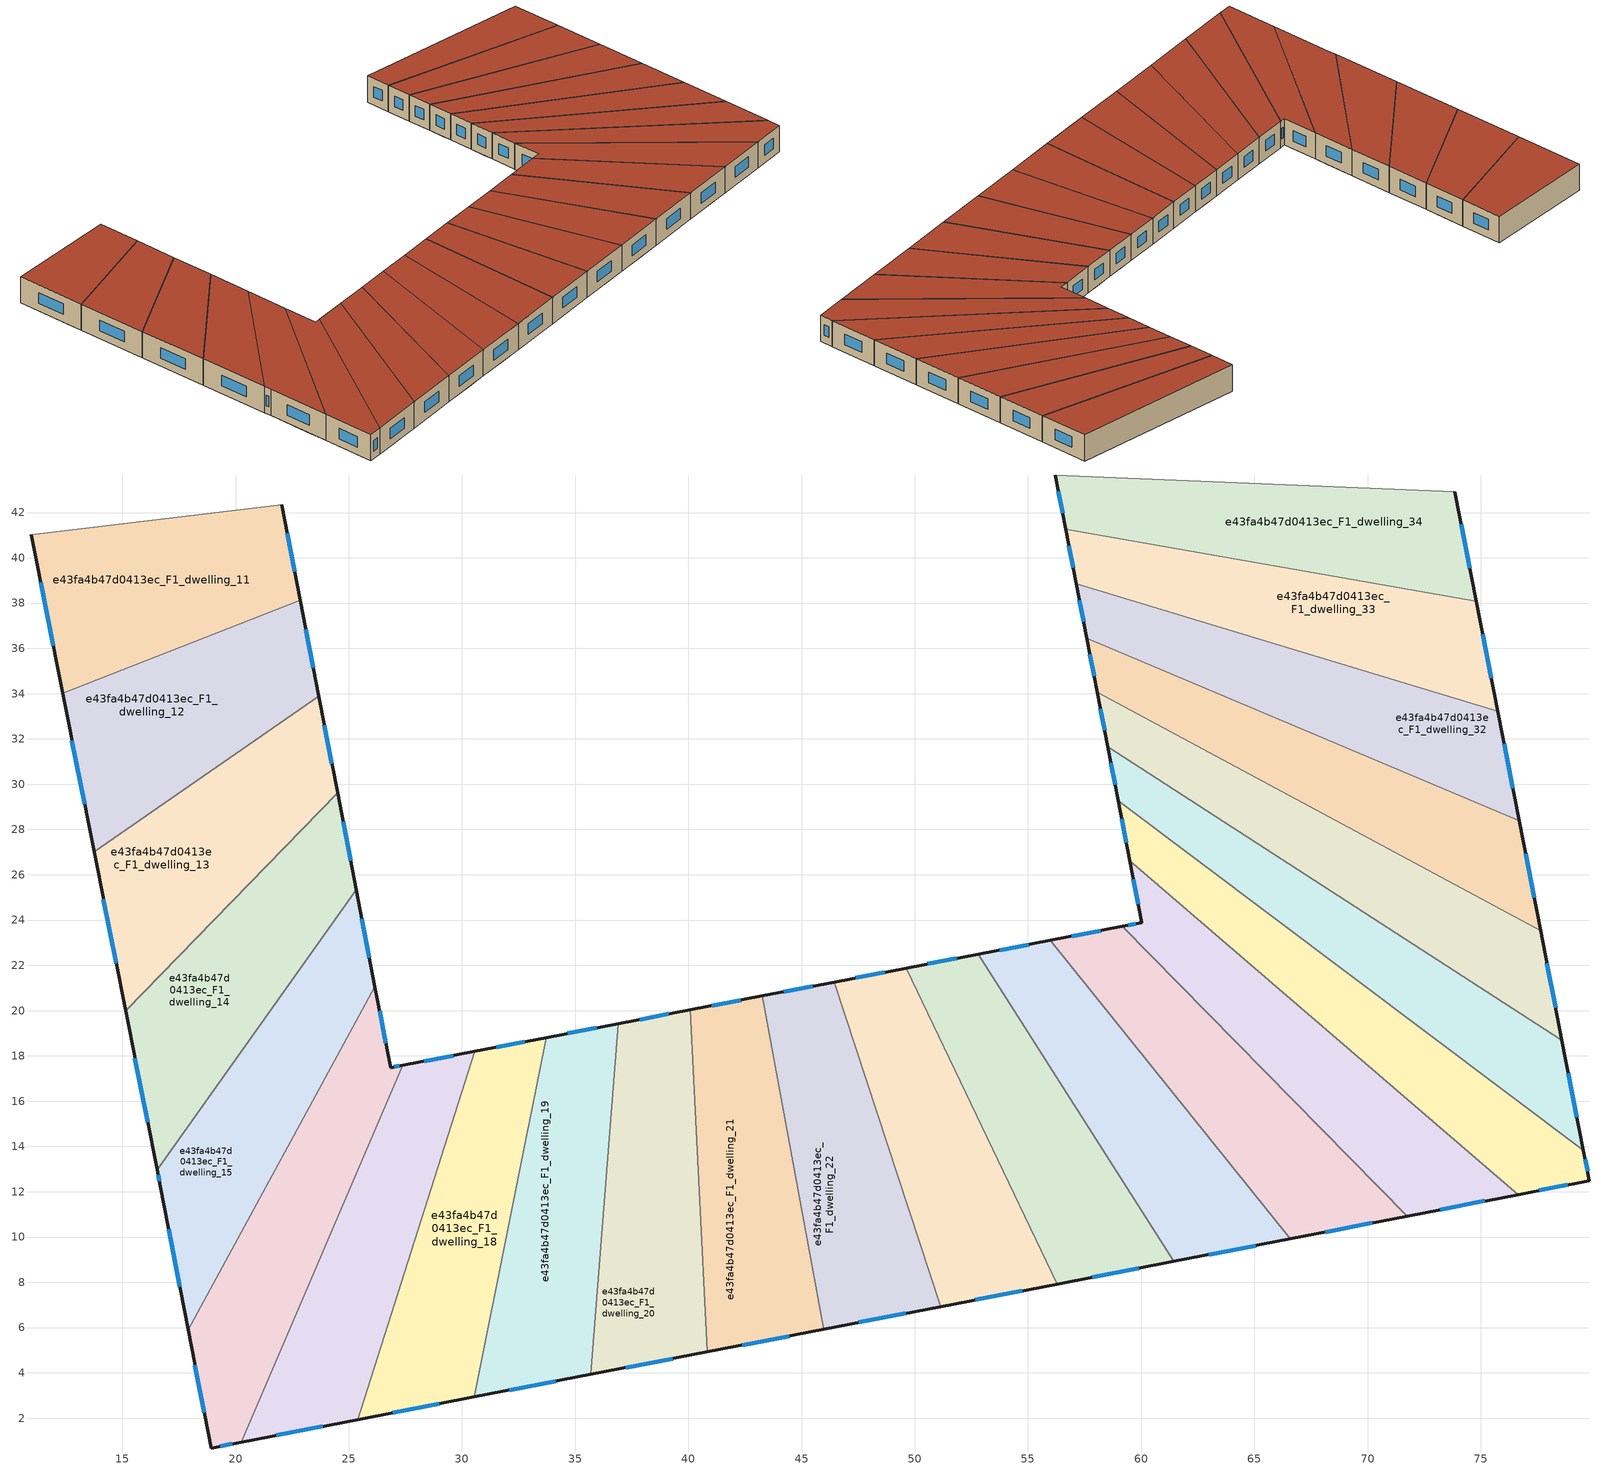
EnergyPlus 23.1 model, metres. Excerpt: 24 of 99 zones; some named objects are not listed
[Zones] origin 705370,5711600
e43fa4b47d0413ec_F1_dwelling_11
 floor to e43fa4b47d0413ec_F0_dwelling_11 (EU_floor_Construction): 22.04,42.34 22.66,39.13 12.03,35.69 10.97,41.01 z3
 floor to e43fa4b47d0413ec_F0_dwelling_12 (EU_floor_Construction): 22.66,39.13 22.86,38.12 12.36,34.01 12.03,35.69 z3
 wall outside (EU_wall_Construction): 22.86,38.12 22.04,42.34 / 10.97,41.01 12.36,34.01 z3:6
 wall to e43fa4b47d0413ec_F1_dwelling_12 (EU_wall_Construction): 12.36,34.01 22.86,38.12 z3:6
 wall to e43fa4b47d0413ec_F1_dwelling_10 (EU_wall_Construction): 22.04,42.34 10.97,41.01 z3:6
 window (EU_Window_Construction): 22.62,39.38 22.29,41.08 / 11.39,38.92 11.94,36.11 z3.9:5.1
 roof outside (EU_roof_Construction): 22.86,38.12 22.04,42.34 10.97,41.01 12.36,34.01 z6
e43fa4b47d0413ec_F1_dwelling_12
 floor to e43fa4b47d0413ec_F0_dwelling_12 (EU_floor_Construction): 22.86,38.12 23.47,34.98 13.39,28.83 12.36,34.01 z3
 floor to e43fa4b47d0413ec_F0_dwelling_13 (EU_floor_Construction): 23.47,34.98 23.68,33.88 13.75,27.01 13.39,28.83 z3
 wall outside (EU_wall_Construction): 23.68,33.88 22.86,38.12 / 12.36,34.01 13.75,27.01 z3:6
 wall to e43fa4b47d0413ec_F1_dwelling_13 (EU_wall_Construction): 13.75,27.01 23.68,33.88 z3:6
 window (EU_Window_Construction): 23.43,35.15 23.11,36.85 / 12.78,31.92 13.33,29.11 z3.9:5.1
 roof outside (EU_roof_Construction): 23.68,33.88 22.86,38.12 12.36,34.01 13.75,27.01 z6
e43fa4b47d0413ec_F1_dwelling_13
 floor to e43fa4b47d0413ec_F0_dwelling_13 (EU_floor_Construction): 23.68,33.88 24.27,30.81 14.75,21.96 13.75,27.01 z3
 floor to e43fa4b47d0413ec_F0_dwelling_14 (EU_floor_Construction): 24.27,30.81 24.5,29.62 15.14,20 14.75,21.96 z3
 wall outside (EU_wall_Construction): 24.5,29.62 23.68,33.88 / 13.75,27.01 15.14,20 z3:6
 wall to e43fa4b47d0413ec_F1_dwelling_14 (EU_wall_Construction): 15.14,20 24.5,29.62 z3:6
 window (EU_Window_Construction): 24.26,30.89 23.93,32.6 / 14.17,24.91 14.72,22.1 z3.9:5.1
 roof outside (EU_roof_Construction): 15.14,20 24.5,29.62 23.68,33.88 13.75,27.01 z6
e43fa4b47d0413ec_F1_dwelling_14
 floor to e43fa4b47d0413ec_F0_dwelling_14 (EU_floor_Construction): 24.5,29.62 25.08,26.63 16.11,15.08 15.14,20 z3
 floor to e43fa4b47d0413ec_F0_dwelling_15 (EU_floor_Construction): 25.08,26.63 25.33,25.34 16.53,12.97 16.11,15.08 z3
 wall outside (EU_wall_Construction): 25.33,25.34 24.5,29.62 / 15.14,20 16.53,12.97 z3:6
 wall to e43fa4b47d0413ec_F1_dwelling_15 (EU_wall_Construction): 16.53,12.97 25.33,25.34 z3:6
 window (EU_Window_Construction): 25.08,26.62 24.75,28.34 / 15.56,17.89 16.12,15.07 z3.9:5.1
 roof outside (EU_roof_Construction): 16.53,12.97 25.33,25.34 24.5,29.62 15.14,20 z6
e43fa4b47d0413ec_F1_dwelling_15
 floor to e43fa4b47d0413ec_F0_dwelling_15 (EU_floor_Construction): 25.33,25.34 25.89,22.43 17.47,8.17 16.68,12.25 16.53,12.97 z3
 floor to e43fa4b47d0413ec_F0_dwelling_16 (EU_floor_Construction): 25.89,22.43 26.16,21.06 17.9,5.91 17.47,8.17 z3
 wall outside (EU_wall_Construction): 26.16,21.06 25.33,25.34 / 16.53,12.97 16.68,12.25 17.9,5.91 z3:6
 wall to e43fa4b47d0413ec_F1_dwelling_16 (EU_wall_Construction): 17.9,5.91 26.16,21.06 z3:6
 window (EU_Window_Construction): 25.91,22.34 25.58,24.06 / 17.04,10.35 17.54,7.81 / 16.58,12.76 16.63,12.47 z3.9:5.1
 roof outside (EU_roof_Construction): 17.9,5.91 26.16,21.06 25.33,25.34 16.53,12.97 16.68,12.25 z6
e43fa4b47d0413ec_F1_dwelling_16
 floor to e43fa4b47d0413ec_F0_dwelling_16 (EU_floor_Construction): 26.16,21.06 26.71,18.23 18.81,1.24 17.9,5.91 z3
 floor to e43fa4b47d0413ec_F0_dwelling_17 (EU_floor_Construction): 27.38,17.59 20.25,0.94 18.92,0.68 18.81,1.24 26.71,18.23 26.85,17.48 z3
 wall outside (EU_wall_Construction): 27.38,17.59 26.85,17.48 26.16,21.06 / 17.9,5.91 18.92,0.68 20.25,0.94 z3:6
 wall to e43fa4b47d0413ec_F1_dwelling_17 (EU_wall_Construction): 20.25,0.94 27.38,17.59 z3:6
 window (EU_Window_Construction): 26.64,18.55 26.37,19.99 / 27.22,17.56 27.01,17.51 / 19.32,0.76 19.85,0.86 / 18.21,4.34 18.61,2.25 z3.9:5.1
 roof outside (EU_roof_Construction): 20.25,0.94 27.38,17.59 26.85,17.48 26.16,21.06 17.9,5.91 18.92,0.68 z6
e43fa4b47d0413ec_F1_dwelling_17
 floor to e43fa4b47d0413ec_F0_dwelling_18 (EU_floor_Construction): 30.56,18.2 25.4,1.94 23.54,1.58 29.41,17.98 z3
 floor adiabatic (EU_floor_Construction): 30.56,18.2 29.41,17.98 23.54,1.58 20.25,0.94 27.38,17.59 z3
 wall outside (EU_wall_Construction): 30.56,18.2 27.38,17.59 / 20.25,0.94 25.4,1.94 z3:6
 wall to e43fa4b47d0413ec_F1_dwelling_18 (EU_wall_Construction): 25.4,1.94 30.56,18.2 z3:6
 window (EU_Window_Construction): 29.61,18.02 28.33,17.77 / 21.79,1.24 23.86,1.64 z3.9:5.1
 roof outside (EU_roof_Construction): 25.4,1.94 30.56,18.2 27.38,17.59 20.25,0.94 z6
e43fa4b47d0413ec_F1_dwelling_18
 floor adiabatic (EU_floor_Construction): 33.73,18.81 30.54,2.93 25.4,1.94 30.56,18.2 z3
 wall outside (EU_wall_Construction): 33.73,18.81 30.56,18.2 / 25.4,1.94 30.54,2.93 z3:6
 wall to e43fa4b47d0413ec_F1_dwelling_19 (EU_wall_Construction): 30.54,2.93 33.73,18.81 z3:6
 window (EU_Window_Construction): 32.78,18.63 31.51,18.38 / 26.94,2.24 29,2.64 z3.9:5.1
 roof outside (EU_roof_Construction): 30.54,2.93 33.73,18.81 30.56,18.2 25.4,1.94 z6
e43fa4b47d0413ec_F1_dwelling_19
 floor to e43fa4b47d0413ec_F0_dwelling_20 (EU_floor_Construction): 36.91,19.42 35.69,3.93 33.63,3.53 35.64,19.18 z3
 floor adiabatic (EU_floor_Construction): 36.91,19.42 35.64,19.18 33.63,3.53 30.54,2.93 33.73,18.81 z3
 wall outside (EU_wall_Construction): 36.91,19.42 33.73,18.81 / 30.54,2.93 35.69,3.93 z3:6
 wall to e43fa4b47d0413ec_F1_dwelling_20 (EU_wall_Construction): 35.69,3.93 36.91,19.42 z3:6
 window (EU_Window_Construction): 35.96,19.24 34.68,18.99 / 32.09,3.23 34.15,3.63 z3.9:5.1
 roof outside (EU_roof_Construction): 35.69,3.93 36.91,19.42 33.73,18.81 30.54,2.93 z6
e43fa4b47d0413ec_F1_dwelling_20
 floor to e43fa4b47d0413ec_F0_dwelling_20 (EU_floor_Construction): 38.75,19.78 38.68,4.51 35.69,3.93 36.91,19.42 z3
 floor to e43fa4b47d0413ec_F0_dwelling_21 (EU_floor_Construction): 40.08,20.04 40.84,4.93 38.68,4.51 38.75,19.78 z3
 wall outside (EU_wall_Construction): 40.08,20.04 36.91,19.42 / 35.69,3.93 40.84,4.93 z3:6
 wall to e43fa4b47d0413ec_F1_dwelling_21 (EU_wall_Construction): 40.84,4.93 40.08,20.04 z3:6
 window (EU_Window_Construction): 39.13,19.85 37.86,19.61 / 37.23,4.23 39.3,4.63 z3.9:5.1
 roof outside (EU_roof_Construction): 40.84,4.93 40.08,20.04 36.91,19.42 35.69,3.93 z6
e43fa4b47d0413ec_F1_dwelling_21
 floor to e43fa4b47d0413ec_F0_dwelling_21 (EU_floor_Construction): 41.86,20.38 43.72,5.49 40.84,4.93 40.08,20.04 z3
 floor to e43fa4b47d0413ec_F0_dwelling_22 (EU_floor_Construction): 43.26,20.65 45.99,5.93 43.72,5.49 41.86,20.38 z3
 wall outside (EU_wall_Construction): 43.26,20.65 40.08,20.04 / 40.84,4.93 45.99,5.93 z3:6
 wall to e43fa4b47d0413ec_F1_dwelling_22 (EU_wall_Construction): 45.99,5.93 43.26,20.65 z3:6
 window (EU_Window_Construction): 42.31,20.47 41.03,20.22 / 42.38,5.23 44.45,5.63 z3.9:5.1
 roof outside (EU_roof_Construction): 45.99,5.93 43.26,20.65 40.08,20.04 40.84,4.93 z6
e43fa4b47d0413ec_F1_dwelling_22
 floor to e43fa4b47d0413ec_F0_dwelling_22 (EU_floor_Construction): 44.98,20.98 48.77,6.47 45.99,5.93 43.26,20.65 z3
 floor to e43fa4b47d0413ec_F0_dwelling_23 (EU_floor_Construction): 46.44,21.26 51.14,6.92 48.77,6.47 44.98,20.98 z3
 wall outside (EU_wall_Construction): 46.44,21.26 43.26,20.65 / 45.99,5.93 51.14,6.92 z3:6
 wall to e43fa4b47d0413ec_F1_dwelling_23 (EU_wall_Construction): 51.14,6.92 46.44,21.26 z3:6
 window (EU_Window_Construction): 45.49,21.08 44.21,20.83 / 47.53,6.22 49.6,6.63 z3.9:5.1
 roof outside (EU_roof_Construction): 51.14,6.92 46.44,21.26 43.26,20.65 45.99,5.93 z6
e43fa4b47d0413ec_F1_dwelling_23
 floor to e43fa4b47d0413ec_F0_dwelling_23 (EU_floor_Construction): 48.09,21.58 53.82,7.44 51.14,6.92 46.44,21.26 z3
 floor to e43fa4b47d0413ec_F0_dwelling_24 (EU_floor_Construction): 49.62,21.88 56.29,7.92 53.82,7.44 48.09,21.58 z3
 wall outside (EU_wall_Construction): 49.62,21.88 46.44,21.26 / 51.14,6.92 56.29,7.92 z3:6
 wall to e43fa4b47d0413ec_F1_dwelling_24 (EU_wall_Construction): 56.29,7.92 49.62,21.88 z3:6
 window (EU_Window_Construction): 48.67,21.69 47.39,21.45 / 52.68,7.22 54.75,7.62 z3.9:5.1
 roof outside (EU_roof_Construction): 56.29,7.92 49.62,21.88 46.44,21.26 51.14,6.92 z6
e43fa4b47d0413ec_F1_dwelling_24
 floor to e43fa4b47d0413ec_F0_dwelling_24 (EU_floor_Construction): 51.21,22.18 58.87,8.42 56.29,7.92 49.62,21.88 z3
 floor to e43fa4b47d0413ec_F0_dwelling_25 (EU_floor_Construction): 52.8,22.49 61.44,8.92 58.87,8.42 51.21,22.18 z3
 wall outside (EU_wall_Construction): 52.8,22.49 49.62,21.88 / 56.29,7.92 61.44,8.92 z3:6
 wall to e43fa4b47d0413ec_F1_dwelling_25 (EU_wall_Construction): 61.44,8.92 52.8,22.49 z3:6
 window (EU_Window_Construction): 51.85,22.31 50.57,22.06 / 57.83,8.22 59.9,8.62 z3.9:5.1
 roof outside (EU_roof_Construction): 61.44,8.92 52.8,22.49 49.62,21.88 56.29,7.92 z6
e43fa4b47d0413ec_F1_dwelling_25
 floor to e43fa4b47d0413ec_F0_dwelling_26 (EU_floor_Construction): 55.98,23.1 66.59,9.92 63.91,9.4 54.33,22.78 z3
 floor to e43fa4b47d0413ec_F0_dwelling_25 (EU_floor_Construction): 54.33,22.78 63.91,9.4 61.44,8.92 52.8,22.49 z3
 wall outside (EU_wall_Construction): 55.98,23.1 52.8,22.49 / 61.44,8.92 66.59,9.92 z3:6
 wall to e43fa4b47d0413ec_F1_dwelling_26 (EU_wall_Construction): 66.59,9.92 55.98,23.1 z3:6
 window (EU_Window_Construction): 55.03,22.92 53.75,22.67 / 62.98,9.22 65.05,9.62 z3.9:5.1
 roof outside (EU_roof_Construction): 66.59,9.92 55.98,23.1 52.8,22.49 61.44,8.92 z6
e43fa4b47d0413ec_F1_dwelling_26
 floor to e43fa4b47d0413ec_F0_dwelling_26 (EU_floor_Construction): 57.45,23.39 68.96,10.38 66.59,9.92 55.98,23.1 z3
 floor to e43fa4b47d0413ec_F0_dwelling_27 (EU_floor_Construction): 59.17,23.72 71.74,10.92 68.96,10.38 57.45,23.39 z3
 wall outside (EU_wall_Construction): 59.17,23.72 55.98,23.1 / 66.59,9.92 71.74,10.92 z3:6
 wall to e43fa4b47d0413ec_F1_dwelling_27 (EU_wall_Construction): 71.74,10.92 59.17,23.72 z3:6
 window (EU_Window_Construction): 58.21,23.53 56.93,23.29 / 68.14,10.22 70.2,10.62 z3.9:5.1
 roof outside (EU_roof_Construction): 71.74,10.92 59.17,23.72 55.98,23.1 66.59,9.92 z6
e43fa4b47d0413ec_F1_dwelling_27
 floor to e43fa4b47d0413ec_F0_dwelling_27 (EU_floor_Construction): 73.99,11.36 71.74,10.92 59.17,23.72 60.03,23.88 59.88,24.62 z3
 floor to e43fa4b47d0413ec_F0_dwelling_28 (EU_floor_Construction): 76.64,11.88 73.99,11.36 59.88,24.62 59.5,26.63 z3
 wall outside (EU_wall_Construction): 59.5,26.63 60.03,23.88 59.17,23.72 / 71.74,10.92 76.65,11.88 z3:6
 wall to e43fa4b47d0413ec_F1_dwelling_28 (EU_wall_Construction): 76.65,11.88 59.5,26.63 z3:6
 window (EU_Window_Construction): 59.77,23.83 59.42,23.77 / 59.65,25.8 59.87,24.7 / 73.21,11.21 75.18,11.59 z3.9:5.1
 roof outside (EU_roof_Construction): 76.65,11.88 59.5,26.63 60.03,23.88 59.17,23.72 71.74,10.92 z6
e43fa4b47d0413ec_F1_dwelling_28
 floor to e43fa4b47d0413ec_F0_dwelling_28 (EU_floor_Construction): 78.51,12.24 76.64,11.88 59.5,26.63 59.26,27.84 z3
 floor to e43fa4b47d0413ec_F0_dwelling_29 (EU_floor_Construction): 79.53,13.84 79.79,12.49 78.51,12.24 59.26,27.84 58.99,29.26 z3
 wall outside (EU_wall_Construction): 58.99,29.26 59.5,26.63 / 76.65,11.88 79.79,12.49 79.53,13.84 z3:6
 wall to e43fa4b47d0413ec_F1_dwelling_29 (EU_wall_Construction): 79.53,13.84 58.99,29.26 z3:6
 window (EU_Window_Construction): 59.14,28.47 59.34,27.42 / 79.71,12.89 79.61,13.44 / 77.59,12.06 78.85,12.31 z3.9:5.1
 roof outside (EU_roof_Construction): 79.79,12.49 79.53,13.84 58.99,29.26 59.5,26.63 76.65,11.88 z6
e43fa4b47d0413ec_F1_dwelling_29
 floor to e43fa4b47d0413ec_F0_dwelling_29 (EU_floor_Construction): 79.15,15.78 79.53,13.84 58.99,29.26 58.8,30.22 z3
 floor to e43fa4b47d0413ec_F0_dwelling_30 (EU_floor_Construction): 78.58,18.69 79.15,15.78 58.8,30.22 58.53,31.66 z3
 wall outside (EU_wall_Construction): 58.53,31.66 58.99,29.26 / 79.53,13.84 78.58,18.69 z3:6
 wall to e43fa4b47d0413ec_F1_dwelling_30 (EU_wall_Construction): 78.58,18.69 58.53,31.66 z3:6
 window (EU_Window_Construction): 58.66,30.94 58.85,29.98 / 79.25,15.29 78.87,17.24 z3.9:5.1
 roof outside (EU_roof_Construction): 79.53,13.84 78.58,18.69 58.53,31.66 58.99,29.26 z6
e43fa4b47d0413ec_F1_dwelling_30
 floor to e43fa4b47d0413ec_F0_dwelling_30 (EU_floor_Construction): 78.23,20.53 78.58,18.69 58.53,31.66 58.35,32.57 z3
 floor to e43fa4b47d0413ec_F0_dwelling_31 (EU_floor_Construction): 77.64,23.53 78.23,20.53 58.35,32.57 58.06,34.05 z3
 wall outside (EU_wall_Construction): 58.06,34.05 58.53,31.66 / 78.58,18.69 77.64,23.53 z3:6
 wall to e43fa4b47d0413ec_F1_dwelling_31 (EU_wall_Construction): 77.64,23.53 58.06,34.05 z3:6
 window (EU_Window_Construction): 58.2,33.34 58.39,32.38 / 78.3,20.14 77.92,22.08 z3.9:5.1
 roof outside (EU_roof_Construction): 78.58,18.69 77.64,23.53 58.06,34.05 58.53,31.66 z6
e43fa4b47d0413ec_F1_dwelling_31
 floor to e43fa4b47d0413ec_F0_dwelling_31 (EU_floor_Construction): 77.3,25.28 77.64,23.53 58.06,34.05 57.9,34.92 z3
 floor to e43fa4b47d0413ec_F0_dwelling_32 (EU_floor_Construction): 76.69,28.38 77.3,25.28 57.9,34.92 57.6,36.45 z3
 wall outside (EU_wall_Construction): 57.6,36.45 58.06,34.05 / 77.64,23.53 76.69,28.38 z3:6
 wall to e43fa4b47d0413ec_F1_dwelling_32 (EU_wall_Construction): 76.69,28.38 57.6,36.45 z3:6
 window (EU_Window_Construction): 57.74,35.73 57.92,34.77 / 77.36,24.98 76.98,26.93 z3.9:5.1
 roof outside (EU_roof_Construction): 77.64,23.53 76.69,28.38 57.6,36.45 58.06,34.05 z6
e43fa4b47d0413ec_F1_dwelling_32
 floor to e43fa4b47d0413ec_F0_dwelling_32 (EU_floor_Construction): 76.37,30.03 76.69,28.38 57.6,36.45 57.44,37.27 z3
 floor to e43fa4b47d0413ec_F0_dwelling_33 (EU_floor_Construction): 75.75,33.23 76.37,30.03 57.44,37.27 57.14,38.85 z3
 wall outside (EU_wall_Construction): 57.14,38.85 57.6,36.45 / 76.69,28.38 75.75,33.23 z3:6
 wall to e43fa4b47d0413ec_F1_dwelling_33 (EU_wall_Construction): 75.75,33.23 57.14,38.85 z3:6
 window (EU_Window_Construction): 57.27,38.13 57.46,37.17 / 76.41,29.83 76.03,31.78 z3.9:5.1
 roof outside (EU_roof_Construction): 76.69,28.38 75.75,33.23 57.14,38.85 57.6,36.45 z6
e43fa4b47d0413ec_F1_dwelling_33
 floor to e43fa4b47d0413ec_F0_dwelling_33 (EU_floor_Construction): 75.45,34.78 75.75,33.23 57.14,38.85 56.99,39.62 z3
 floor to e43fa4b47d0413ec_F0_dwelling_34 (EU_floor_Construction): 74.8,38.08 75.45,34.78 56.99,39.62 56.67,41.25 z3
 wall outside (EU_wall_Construction): 56.67,41.25 57.14,38.85 / 75.75,33.23 74.8,38.08 z3:6
 wall to e43fa4b47d0413ec_F1_dwelling_34 (EU_wall_Construction): 74.8,38.08 56.67,41.25 z3:6
 window (EU_Window_Construction): 56.81,40.53 57,39.57 / 75.47,34.68 75.09,36.62 z3.9:5.1
 roof outside (EU_roof_Construction): 75.75,33.23 74.8,38.08 56.67,41.25 57.14,38.85 z6
e43fa4b47d0413ec_F1_dwelling_34
 floor to e43fa4b47d0413ec_F0_dwelling_35 (EU_floor_Construction): 73.86,42.93 74.52,39.53 56.53,41.97 56.21,43.66 z3
 floor to e43fa4b47d0413ec_F0_dwelling_34 (EU_floor_Construction): 74.52,39.53 74.8,38.08 56.67,41.25 56.53,41.97 z3
 wall outside (EU_wall_Construction): 56.21,43.66 56.67,41.25 / 74.8,38.08 73.86,42.93 z3:6
 wall to e43fa4b47d0413ec_F1_dwelling_35 (EU_wall_Construction): 73.86,42.93 56.21,43.66 z3:6
 window (EU_Window_Construction): 56.35,42.94 56.53,41.97 / 74.52,39.53 74.14,41.48 z3.9:5.1
 roof outside (EU_roof_Construction): 74.8,38.08 73.86,42.93 56.21,43.66 56.67,41.25 z6
[Building]
EU S2 Campaign: North Axis=0; Terrain=City; Solar Distribution=FullExterior
[Site:Location]
London: Latitude=51.5; Longitude=-0.5; Time Zone=0; Elevation=25
[SizingPeriod:WeatherFileDays]
AnnualSizingPeriod: Begin Month=1; Begin Day of Month=1; End Month=12; End Day of Month=31; Day of Week for Start Day=Monday; Use Weather File Daylight Saving Period=No; Use Weather File Rain and Snow Indicators=No
[MATERIAL]
EU_InternalMass_Material: Roughness=MediumRough; Thickness=0.1; Conductivity=1; Density=1800; Specific Heat=900; Thermal Absorptance=0.9; Solar Absorptance=0.7; Visible Absorptance=0.7
[MATERIAL:NOMASS] Roughness=MediumRough; Thermal Absorptance=0.9; Solar Absorptance=0.7; Visible Absorptance=0.7
Name | Thermal Resistance
EU_wall_NoMass | 1.04674
EU_roof_NoMass | 4.32442
EU_floor_NoMass | 2.04616
[WINDOWMATERIAL:SIMPLEGLAZINGSYSTEM]
EU_Window_SimpleGlazing: UFactor=4.25843; Solar Heat Gain Coefficient=0.85; Visible Transmittance=0.85
[CONSTRUCTION]
EU_wall_Construction: EU_wall_NoMass
EU_roof_Construction: EU_roof_NoMass
EU_floor_Construction: EU_floor_NoMass
EU_Window_Construction: EU_Window_SimpleGlazing
EU_InternalMass_Construction: EU_InternalMass_Material
[ZONE] Type=1; Multiplier=1; Ceiling Height=autocalculate; Floor Area=autocalculate; Part of Total Floor Area=Yes
Name | Volume
e43fa4b47d0413ec_F1_dwelling_11; e43fa4b47d0413ec_F1_dwelling_12 | 190.504
e43fa4b47d0413ec_F1_dwelling_13 | 190.501
e43fa4b47d0413ec_F1_dwelling_14 | 190.533
e43fa4b47d0413ec_F1_dwelling_15 | 190.505
e43fa4b47d0413ec_F1_dwelling_16 | 190.49
e43fa4b47d0413ec_F1_dwelling_17 | 190.521
e43fa4b47d0413ec_F1_dwelling_18; e43fa4b47d0413ec_F1_dwelling_29 | 190.48
e43fa4b47d0413ec_F1_dwelling_19 | 190.554
e43fa4b47d0413ec_F1_dwelling_20 | 190.511
e43fa4b47d0413ec_F1_dwelling_21 | 190.488
e43fa4b47d0413ec_F1_dwelling_22 | 190.494
e43fa4b47d0413ec_F1_dwelling_23 | 190.507
e43fa4b47d0413ec_F1_dwelling_24 | 190.558
e43fa4b47d0413ec_F1_dwelling_25 | 190.469
e43fa4b47d0413ec_F1_dwelling_26 | 190.529
e43fa4b47d0413ec_F1_dwelling_27; e43fa4b47d0413ec_F1_dwelling_30 | 190.483
e43fa4b47d0413ec_F1_dwelling_28 | 190.518
e43fa4b47d0413ec_F1_dwelling_31 | 190.51
e43fa4b47d0413ec_F1_dwelling_32 | 190.539
e43fa4b47d0413ec_F1_dwelling_33 | 190.474
e43fa4b47d0413ec_F1_dwelling_34 | 190.585
[INTERNALMASS] Construction=EU_InternalMass_Construction
Name | Zone or ZoneList | Surface Area
e43fa4b47d0413ec_F1_dwelling_11_EU_InternalMass | e43fa4b47d0413ec_F1_dwelling_11 | 63.5013
e43fa4b47d0413ec_F1_dwelling_12_EU_InternalMass | e43fa4b47d0413ec_F1_dwelling_12 | 63.501
e43fa4b47d0413ec_F1_dwelling_13_EU_InternalMass | e43fa4b47d0413ec_F1_dwelling_13 | 63.5004
e43fa4b47d0413ec_F1_dwelling_14_EU_InternalMass | e43fa4b47d0413ec_F1_dwelling_14 | 63.5114
e43fa4b47d0413ec_F1_dwelling_15_EU_InternalMass | e43fa4b47d0413ec_F1_dwelling_15 | 63.5016
e43fa4b47d0413ec_F1_dwelling_16_EU_InternalMass | e43fa4b47d0413ec_F1_dwelling_16 | 63.4967
e43fa4b47d0413ec_F1_dwelling_17_EU_InternalMass | e43fa4b47d0413ec_F1_dwelling_17 | 63.5071
e43fa4b47d0413ec_F1_dwelling_18_EU_InternalMass | e43fa4b47d0413ec_F1_dwelling_18 | 63.4927
e43fa4b47d0413ec_F1_dwelling_19_EU_InternalMass | e43fa4b47d0413ec_F1_dwelling_19 | 63.5182
e43fa4b47d0413ec_F1_dwelling_20_EU_InternalMass | e43fa4b47d0413ec_F1_dwelling_20 | 63.5039
e43fa4b47d0413ec_F1_dwelling_21_EU_InternalMass | e43fa4b47d0413ec_F1_dwelling_21 | 63.4959
e43fa4b47d0413ec_F1_dwelling_22_EU_InternalMass | e43fa4b47d0413ec_F1_dwelling_22 | 63.4982
e43fa4b47d0413ec_F1_dwelling_23_EU_InternalMass | e43fa4b47d0413ec_F1_dwelling_23 | 63.5018
e43fa4b47d0413ec_F1_dwelling_24_EU_InternalMass | e43fa4b47d0413ec_F1_dwelling_24 | 63.5192
e43fa4b47d0413ec_F1_dwelling_25_EU_InternalMass | e43fa4b47d0413ec_F1_dwelling_25 | 63.4926
e43fa4b47d0413ec_F1_dwelling_26_EU_InternalMass | e43fa4b47d0413ec_F1_dwelling_26 | 63.5096
e43fa4b47d0413ec_F1_dwelling_27_EU_InternalMass | e43fa4b47d0413ec_F1_dwelling_27 | 63.4941
e43fa4b47d0413ec_F1_dwelling_28_EU_InternalMass | e43fa4b47d0413ec_F1_dwelling_28 | 63.5065
e43fa4b47d0413ec_F1_dwelling_29_EU_InternalMass | e43fa4b47d0413ec_F1_dwelling_29 | 63.4933
e43fa4b47d0413ec_F1_dwelling_30_EU_InternalMass | e43fa4b47d0413ec_F1_dwelling_30 | 63.4947
e43fa4b47d0413ec_F1_dwelling_31_EU_InternalMass | e43fa4b47d0413ec_F1_dwelling_31 | 63.5028
e43fa4b47d0413ec_F1_dwelling_32_EU_InternalMass | e43fa4b47d0413ec_F1_dwelling_32 | 63.5134
e43fa4b47d0413ec_F1_dwelling_33_EU_InternalMass | e43fa4b47d0413ec_F1_dwelling_33 | 63.4914
e43fa4b47d0413ec_F1_dwelling_34_EU_InternalMass | e43fa4b47d0413ec_F1_dwelling_34 | 63.5281
[OTHEREQUIPMENT] Fuel Type=Electricity; Design Level Calculation Method=Watts/Area; Power per Zone Floor Area=1; Fraction Latent=0; Fraction Radiant=0; Fraction Lost=0; Carbon Dioxide Generation Rate=0; EndUse Subcategory=EU_Step8_InternalGains
Name | Zone or ZoneList or Space or SpaceList | Schedule
EU_Step8_InternalGain_e43fa4b47d0413ec_F1_dwelling_11_f000 | e43fa4b47d0413ec_F1_dwelling_11 | EU_Step8_GainSchedule_e43fa4b47d0413ec_F1_dwelling_11_f000
EU_Step8_InternalGain_e43fa4b47d0413ec_F1_dwelling_12_f000 | e43fa4b47d0413ec_F1_dwelling_12 | EU_Step8_GainSchedule_e43fa4b47d0413ec_F1_dwelling_12_f000
EU_Step8_InternalGain_e43fa4b47d0413ec_F1_dwelling_13_f000 | e43fa4b47d0413ec_F1_dwelling_13 | EU_Step8_GainSchedule_e43fa4b47d0413ec_F1_dwelling_13_f000
EU_Step8_InternalGain_e43fa4b47d0413ec_F1_dwelling_14_f000 | e43fa4b47d0413ec_F1_dwelling_14 | EU_Step8_GainSchedule_e43fa4b47d0413ec_F1_dwelling_14_f000
EU_Step8_InternalGain_e43fa4b47d0413ec_F1_dwelling_15_f000 | e43fa4b47d0413ec_F1_dwelling_15 | EU_Step8_GainSchedule_e43fa4b47d0413ec_F1_dwelling_15_f000
EU_Step8_InternalGain_e43fa4b47d0413ec_F1_dwelling_16_f000 | e43fa4b47d0413ec_F1_dwelling_16 | EU_Step8_GainSchedule_e43fa4b47d0413ec_F1_dwelling_16_f000
EU_Step8_InternalGain_e43fa4b47d0413ec_F1_dwelling_17_f000 | e43fa4b47d0413ec_F1_dwelling_17 | EU_Step8_GainSchedule_e43fa4b47d0413ec_F1_dwelling_17_f000
EU_Step8_InternalGain_e43fa4b47d0413ec_F1_dwelling_18_f000 | e43fa4b47d0413ec_F1_dwelling_18 | EU_Step8_GainSchedule_e43fa4b47d0413ec_F1_dwelling_18_f000
EU_Step8_InternalGain_e43fa4b47d0413ec_F1_dwelling_19_f000 | e43fa4b47d0413ec_F1_dwelling_19 | EU_Step8_GainSchedule_e43fa4b47d0413ec_F1_dwelling_19_f000
EU_Step8_InternalGain_e43fa4b47d0413ec_F1_dwelling_20_f000 | e43fa4b47d0413ec_F1_dwelling_20 | EU_Step8_GainSchedule_e43fa4b47d0413ec_F1_dwelling_20_f000
EU_Step8_InternalGain_e43fa4b47d0413ec_F1_dwelling_21_f000 | e43fa4b47d0413ec_F1_dwelling_21 | EU_Step8_GainSchedule_e43fa4b47d0413ec_F1_dwelling_21_f000
EU_Step8_InternalGain_e43fa4b47d0413ec_F1_dwelling_22_f000 | e43fa4b47d0413ec_F1_dwelling_22 | EU_Step8_GainSchedule_e43fa4b47d0413ec_F1_dwelling_22_f000
EU_Step8_InternalGain_e43fa4b47d0413ec_F1_dwelling_23_f000 | e43fa4b47d0413ec_F1_dwelling_23 | EU_Step8_GainSchedule_e43fa4b47d0413ec_F1_dwelling_23_f000
EU_Step8_InternalGain_e43fa4b47d0413ec_F1_dwelling_24_f000 | e43fa4b47d0413ec_F1_dwelling_24 | EU_Step8_GainSchedule_e43fa4b47d0413ec_F1_dwelling_24_f000
EU_Step8_InternalGain_e43fa4b47d0413ec_F1_dwelling_25_f000 | e43fa4b47d0413ec_F1_dwelling_25 | EU_Step8_GainSchedule_e43fa4b47d0413ec_F1_dwelling_25_f000
EU_Step8_InternalGain_e43fa4b47d0413ec_F1_dwelling_26_f000 | e43fa4b47d0413ec_F1_dwelling_26 | EU_Step8_GainSchedule_e43fa4b47d0413ec_F1_dwelling_26_f000
EU_Step8_InternalGain_e43fa4b47d0413ec_F1_dwelling_27_f000 | e43fa4b47d0413ec_F1_dwelling_27 | EU_Step8_GainSchedule_e43fa4b47d0413ec_F1_dwelling_27_f000
EU_Step8_InternalGain_e43fa4b47d0413ec_F1_dwelling_28_f000 | e43fa4b47d0413ec_F1_dwelling_28 | EU_Step8_GainSchedule_e43fa4b47d0413ec_F1_dwelling_28_f000
EU_Step8_InternalGain_e43fa4b47d0413ec_F1_dwelling_29_f000 | e43fa4b47d0413ec_F1_dwelling_29 | EU_Step8_GainSchedule_e43fa4b47d0413ec_F1_dwelling_29_f000
EU_Step8_InternalGain_e43fa4b47d0413ec_F1_dwelling_30_f000 | e43fa4b47d0413ec_F1_dwelling_30 | EU_Step8_GainSchedule_e43fa4b47d0413ec_F1_dwelling_30_f000
EU_Step8_InternalGain_e43fa4b47d0413ec_F1_dwelling_31_f000 | e43fa4b47d0413ec_F1_dwelling_31 | EU_Step8_GainSchedule_e43fa4b47d0413ec_F1_dwelling_31_f000
EU_Step8_InternalGain_e43fa4b47d0413ec_F1_dwelling_32_f000 | e43fa4b47d0413ec_F1_dwelling_32 | EU_Step8_GainSchedule_e43fa4b47d0413ec_F1_dwelling_32_f000
EU_Step8_InternalGain_e43fa4b47d0413ec_F1_dwelling_33_f000 | e43fa4b47d0413ec_F1_dwelling_33 | EU_Step8_GainSchedule_e43fa4b47d0413ec_F1_dwelling_33_f000
EU_Step8_InternalGain_e43fa4b47d0413ec_F1_dwelling_34_f000 | e43fa4b47d0413ec_F1_dwelling_34 | EU_Step8_GainSchedule_e43fa4b47d0413ec_F1_dwelling_34_f000
[ZONEVENTILATION:DESIGNFLOWRATE] Schedule=EU_AlwaysOn; Design Flow Rate Calculation Method=AirChanges/Hour; Air Changes per Hour=0.488719; Ventilation Type=Natural; Fan Pressure Rise=0; Fan Total Efficiency=1; Constant Term Coefficient=1; Temperature Term Coefficient=0; Velocity Term Coefficient=0; Velocity Squared Term Coefficient=0; Minimum Indoor Temperature=-100; Maximum Indoor Temperature=100; Delta Temperature=-100; Minimum Outdoor Temperature=-100; Maximum Outdoor Temperature=100; Maximum Wind Speed=40
Name | Zone or ZoneList or Space or SpaceList
EU_ConstantAir_e43fa4b47d0413ec_F1_dwelling_11 | e43fa4b47d0413ec_F1_dwelling_11
EU_ConstantAir_e43fa4b47d0413ec_F1_dwelling_12 | e43fa4b47d0413ec_F1_dwelling_12
EU_ConstantAir_e43fa4b47d0413ec_F1_dwelling_13 | e43fa4b47d0413ec_F1_dwelling_13
EU_ConstantAir_e43fa4b47d0413ec_F1_dwelling_14 | e43fa4b47d0413ec_F1_dwelling_14
EU_ConstantAir_e43fa4b47d0413ec_F1_dwelling_15 | e43fa4b47d0413ec_F1_dwelling_15
EU_ConstantAir_e43fa4b47d0413ec_F1_dwelling_16 | e43fa4b47d0413ec_F1_dwelling_16
EU_ConstantAir_e43fa4b47d0413ec_F1_dwelling_17 | e43fa4b47d0413ec_F1_dwelling_17
EU_ConstantAir_e43fa4b47d0413ec_F1_dwelling_18 | e43fa4b47d0413ec_F1_dwelling_18
EU_ConstantAir_e43fa4b47d0413ec_F1_dwelling_19 | e43fa4b47d0413ec_F1_dwelling_19
EU_ConstantAir_e43fa4b47d0413ec_F1_dwelling_20 | e43fa4b47d0413ec_F1_dwelling_20
EU_ConstantAir_e43fa4b47d0413ec_F1_dwelling_21 | e43fa4b47d0413ec_F1_dwelling_21
EU_ConstantAir_e43fa4b47d0413ec_F1_dwelling_22 | e43fa4b47d0413ec_F1_dwelling_22
EU_ConstantAir_e43fa4b47d0413ec_F1_dwelling_23 | e43fa4b47d0413ec_F1_dwelling_23
EU_ConstantAir_e43fa4b47d0413ec_F1_dwelling_24 | e43fa4b47d0413ec_F1_dwelling_24
EU_ConstantAir_e43fa4b47d0413ec_F1_dwelling_25 | e43fa4b47d0413ec_F1_dwelling_25
EU_ConstantAir_e43fa4b47d0413ec_F1_dwelling_26 | e43fa4b47d0413ec_F1_dwelling_26
EU_ConstantAir_e43fa4b47d0413ec_F1_dwelling_27 | e43fa4b47d0413ec_F1_dwelling_27
EU_ConstantAir_e43fa4b47d0413ec_F1_dwelling_28 | e43fa4b47d0413ec_F1_dwelling_28
EU_ConstantAir_e43fa4b47d0413ec_F1_dwelling_29 | e43fa4b47d0413ec_F1_dwelling_29
EU_ConstantAir_e43fa4b47d0413ec_F1_dwelling_30 | e43fa4b47d0413ec_F1_dwelling_30
EU_ConstantAir_e43fa4b47d0413ec_F1_dwelling_31 | e43fa4b47d0413ec_F1_dwelling_31
EU_ConstantAir_e43fa4b47d0413ec_F1_dwelling_32 | e43fa4b47d0413ec_F1_dwelling_32
EU_ConstantAir_e43fa4b47d0413ec_F1_dwelling_33 | e43fa4b47d0413ec_F1_dwelling_33
EU_ConstantAir_e43fa4b47d0413ec_F1_dwelling_34 | e43fa4b47d0413ec_F1_dwelling_34
[HVACTEMPLATE:ZONE:IDEALLOADSAIRSYSTEM] System Availability Schedule=EU_AlwaysOn; Maximum Heating Supply Air Temperature=50; Minimum Cooling Supply Air Temperature=13; Maximum Heating Supply Air Humidity Ratio=0.0156; Minimum Cooling Supply Air Humidity Ratio=0.0077; Heating Limit=NoLimit; Cooling Limit=NoLimit; Heating Availability Schedule=EU_AlwaysOn; Cooling Availability Schedule=EU_CoolingOff; Dehumidification Control Type=ConstantSensibleHeatRatio; Cooling Sensible Heat Ratio=0.7; Dehumidification Setpoint=60; Humidification Control Type=None; Humidification Setpoint=30; Outdoor Air Method=None; Outdoor Air Flow Rate per Person=0.00944; Outdoor Air Flow Rate per Zone Floor Area=0; Outdoor Air Flow Rate per Zone=0; Demand Controlled Ventilation Type=None; Outdoor Air Economizer Type=NoEconomizer; Heat Recovery Type=None; Sensible Heat Recovery Effectiveness=0.7; Latent Heat Recovery Effectiveness=0.65
Name | Template Thermostat
e43fa4b47d0413ec_F1_dwelling_11 | EU_HeatOnly_e43fa4b47d0413ec_F1_dwelling_11
e43fa4b47d0413ec_F1_dwelling_12 | EU_HeatOnly_e43fa4b47d0413ec_F1_dwelling_12
e43fa4b47d0413ec_F1_dwelling_13 | EU_HeatOnly_e43fa4b47d0413ec_F1_dwelling_13
e43fa4b47d0413ec_F1_dwelling_14 | EU_HeatOnly_e43fa4b47d0413ec_F1_dwelling_14
e43fa4b47d0413ec_F1_dwelling_15 | EU_HeatOnly_e43fa4b47d0413ec_F1_dwelling_15
e43fa4b47d0413ec_F1_dwelling_16 | EU_HeatOnly_e43fa4b47d0413ec_F1_dwelling_16
e43fa4b47d0413ec_F1_dwelling_17 | EU_HeatOnly_e43fa4b47d0413ec_F1_dwelling_17
e43fa4b47d0413ec_F1_dwelling_18 | EU_HeatOnly_e43fa4b47d0413ec_F1_dwelling_18
e43fa4b47d0413ec_F1_dwelling_19 | EU_HeatOnly_e43fa4b47d0413ec_F1_dwelling_19
e43fa4b47d0413ec_F1_dwelling_20 | EU_HeatOnly_e43fa4b47d0413ec_F1_dwelling_20
e43fa4b47d0413ec_F1_dwelling_21 | EU_HeatOnly_e43fa4b47d0413ec_F1_dwelling_21
e43fa4b47d0413ec_F1_dwelling_22 | EU_HeatOnly_e43fa4b47d0413ec_F1_dwelling_22
e43fa4b47d0413ec_F1_dwelling_23 | EU_HeatOnly_e43fa4b47d0413ec_F1_dwelling_23
e43fa4b47d0413ec_F1_dwelling_24 | EU_HeatOnly_e43fa4b47d0413ec_F1_dwelling_24
e43fa4b47d0413ec_F1_dwelling_25 | EU_HeatOnly_e43fa4b47d0413ec_F1_dwelling_25
e43fa4b47d0413ec_F1_dwelling_26 | EU_HeatOnly_e43fa4b47d0413ec_F1_dwelling_26
e43fa4b47d0413ec_F1_dwelling_27 | EU_HeatOnly_e43fa4b47d0413ec_F1_dwelling_27
e43fa4b47d0413ec_F1_dwelling_28 | EU_HeatOnly_e43fa4b47d0413ec_F1_dwelling_28
e43fa4b47d0413ec_F1_dwelling_29 | EU_HeatOnly_e43fa4b47d0413ec_F1_dwelling_29
e43fa4b47d0413ec_F1_dwelling_30 | EU_HeatOnly_e43fa4b47d0413ec_F1_dwelling_30
e43fa4b47d0413ec_F1_dwelling_31 | EU_HeatOnly_e43fa4b47d0413ec_F1_dwelling_31
e43fa4b47d0413ec_F1_dwelling_32 | EU_HeatOnly_e43fa4b47d0413ec_F1_dwelling_32
e43fa4b47d0413ec_F1_dwelling_33 | EU_HeatOnly_e43fa4b47d0413ec_F1_dwelling_33
e43fa4b47d0413ec_F1_dwelling_34 | EU_HeatOnly_e43fa4b47d0413ec_F1_dwelling_34
[SIZING:ZONE] Zone Cooling Design Supply Air Temperature Input Method=SupplyAirTemperature; Zone Cooling Design Supply Air Temperature=13; Zone Heating Design Supply Air Temperature Input Method=SupplyAirTemperature; Zone Heating Design Supply Air Temperature=50; Zone Cooling Design Supply Air Humidity Ratio=0.008; Zone Heating Design Supply Air Humidity Ratio=0.008; Cooling Design Air Flow Method=DesignDay; Cooling Design Air Flow Rate=0; Cooling Minimum Air Flow per Zone Floor Area=0.000762; Cooling Minimum Air Flow=0; Cooling Minimum Air Flow Fraction=0.2; Heating Design Air Flow Method=DesignDay; Heating Design Air Flow Rate=0; Heating Maximum Air Flow per Zone Floor Area=0.002032; Heating Maximum Air Flow=0.141576; Heating Maximum Air Flow Fraction=0.3; Account for Dedicated Outdoor Air System=No; Dedicated Outdoor Air System Control Strategy=NeutralSupplyAir; Dedicated Outdoor Air Low Setpoint Temperature for Design=autosize; Dedicated Outdoor Air High Setpoint Temperature for Design=autosize; Zone Load Sizing Method=Sensible Load Only No Latent Load; Zone Latent Cooling Design Supply Air Humidity Ratio Input Method=HumidityRatioDifference; Zone Cooling Design Supply Air Humidity Ratio Difference=0.005; Zone Latent Heating Design Supply Air Humidity Ratio Input Method=HumidityRatioDifference; Zone Humidification Design Supply Air Humidity Ratio Difference=0.005
e43fa4b47d0413ec_F1_dwelling_11; e43fa4b47d0413ec_F1_dwelling_12; e43fa4b47d0413ec_F1_dwelling_13; e43fa4b47d0413ec_F1_dwelling_14; e43fa4b47d0413ec_F1_dwelling_15; e43fa4b47d0413ec_F1_dwelling_16; e43fa4b47d0413ec_F1_dwelling_17; e43fa4b47d0413ec_F1_dwelling_18; e43fa4b47d0413ec_F1_dwelling_19; e43fa4b47d0413ec_F1_dwelling_20; e43fa4b47d0413ec_F1_dwelling_21; e43fa4b47d0413ec_F1_dwelling_22; e43fa4b47d0413ec_F1_dwelling_23; e43fa4b47d0413ec_F1_dwelling_24; e43fa4b47d0413ec_F1_dwelling_25; e43fa4b47d0413ec_F1_dwelling_26; e43fa4b47d0413ec_F1_dwelling_27; e43fa4b47d0413ec_F1_dwelling_28; e43fa4b47d0413ec_F1_dwelling_29; e43fa4b47d0413ec_F1_dwelling_30; e43fa4b47d0413ec_F1_dwelling_31; e43fa4b47d0413ec_F1_dwelling_32; e43fa4b47d0413ec_F1_dwelling_33; e43fa4b47d0413ec_F1_dwelling_34
[SCHEDULE:CONSTANT]
Name | Hourly Value
EU_AlwaysOn | 1
EU_CoolingOff | 0
[SCHEDULE:FILE] Column Number=1; Rows to Skip at Top=0; Number of Hours of Data=8760; Column Separator=Comma; Interpolate to Timestep=No; Minutes per Item=60; Adjust Schedule for Daylight Savings=Yes
Name | File
EU_Step8_GainSchedule_e43fa4b47d0413ec_F1_dwelling_11_f000 | ../../schedules/e43fa4b47d0413ec/e43fa4b47d0413ec_F1_dwelling_11_f000_gain.csv
EU_Step8_GainSchedule_e43fa4b47d0413ec_F1_dwelling_12_f000 | ../../schedules/e43fa4b47d0413ec/e43fa4b47d0413ec_F1_dwelling_12_f000_gain.csv
EU_Step8_GainSchedule_e43fa4b47d0413ec_F1_dwelling_13_f000 | ../../schedules/e43fa4b47d0413ec/e43fa4b47d0413ec_F1_dwelling_13_f000_gain.csv
EU_Step8_GainSchedule_e43fa4b47d0413ec_F1_dwelling_14_f000 | ../../schedules/e43fa4b47d0413ec/e43fa4b47d0413ec_F1_dwelling_14_f000_gain.csv
EU_Step8_GainSchedule_e43fa4b47d0413ec_F1_dwelling_15_f000 | ../../schedules/e43fa4b47d0413ec/e43fa4b47d0413ec_F1_dwelling_15_f000_gain.csv
EU_Step8_GainSchedule_e43fa4b47d0413ec_F1_dwelling_16_f000 | ../../schedules/e43fa4b47d0413ec/e43fa4b47d0413ec_F1_dwelling_16_f000_gain.csv
EU_Step8_GainSchedule_e43fa4b47d0413ec_F1_dwelling_17_f000 | ../../schedules/e43fa4b47d0413ec/e43fa4b47d0413ec_F1_dwelling_17_f000_gain.csv
EU_Step8_GainSchedule_e43fa4b47d0413ec_F1_dwelling_18_f000 | ../../schedules/e43fa4b47d0413ec/e43fa4b47d0413ec_F1_dwelling_18_f000_gain.csv
EU_Step8_GainSchedule_e43fa4b47d0413ec_F1_dwelling_19_f000 | ../../schedules/e43fa4b47d0413ec/e43fa4b47d0413ec_F1_dwelling_19_f000_gain.csv
EU_Step8_GainSchedule_e43fa4b47d0413ec_F1_dwelling_20_f000 | ../../schedules/e43fa4b47d0413ec/e43fa4b47d0413ec_F1_dwelling_20_f000_gain.csv
EU_Step8_GainSchedule_e43fa4b47d0413ec_F1_dwelling_21_f000 | ../../schedules/e43fa4b47d0413ec/e43fa4b47d0413ec_F1_dwelling_21_f000_gain.csv
EU_Step8_GainSchedule_e43fa4b47d0413ec_F1_dwelling_22_f000 | ../../schedules/e43fa4b47d0413ec/e43fa4b47d0413ec_F1_dwelling_22_f000_gain.csv
EU_Step8_GainSchedule_e43fa4b47d0413ec_F1_dwelling_23_f000 | ../../schedules/e43fa4b47d0413ec/e43fa4b47d0413ec_F1_dwelling_23_f000_gain.csv
EU_Step8_GainSchedule_e43fa4b47d0413ec_F1_dwelling_24_f000 | ../../schedules/e43fa4b47d0413ec/e43fa4b47d0413ec_F1_dwelling_24_f000_gain.csv
EU_Step8_GainSchedule_e43fa4b47d0413ec_F1_dwelling_25_f000 | ../../schedules/e43fa4b47d0413ec/e43fa4b47d0413ec_F1_dwelling_25_f000_gain.csv
EU_Step8_GainSchedule_e43fa4b47d0413ec_F1_dwelling_26_f000 | ../../schedules/e43fa4b47d0413ec/e43fa4b47d0413ec_F1_dwelling_26_f000_gain.csv
EU_Step8_GainSchedule_e43fa4b47d0413ec_F1_dwelling_27_f000 | ../../schedules/e43fa4b47d0413ec/e43fa4b47d0413ec_F1_dwelling_27_f000_gain.csv
EU_Step8_GainSchedule_e43fa4b47d0413ec_F1_dwelling_28_f000 | ../../schedules/e43fa4b47d0413ec/e43fa4b47d0413ec_F1_dwelling_28_f000_gain.csv
EU_Step8_GainSchedule_e43fa4b47d0413ec_F1_dwelling_29_f000 | ../../schedules/e43fa4b47d0413ec/e43fa4b47d0413ec_F1_dwelling_29_f000_gain.csv
EU_Step8_GainSchedule_e43fa4b47d0413ec_F1_dwelling_30_f000 | ../../schedules/e43fa4b47d0413ec/e43fa4b47d0413ec_F1_dwelling_30_f000_gain.csv
EU_Step8_GainSchedule_e43fa4b47d0413ec_F1_dwelling_31_f000 | ../../schedules/e43fa4b47d0413ec/e43fa4b47d0413ec_F1_dwelling_31_f000_gain.csv
EU_Step8_GainSchedule_e43fa4b47d0413ec_F1_dwelling_32_f000 | ../../schedules/e43fa4b47d0413ec/e43fa4b47d0413ec_F1_dwelling_32_f000_gain.csv
EU_Step8_GainSchedule_e43fa4b47d0413ec_F1_dwelling_33_f000 | ../../schedules/e43fa4b47d0413ec/e43fa4b47d0413ec_F1_dwelling_33_f000_gain.csv
EU_Step8_GainSchedule_e43fa4b47d0413ec_F1_dwelling_34_f000 | ../../schedules/e43fa4b47d0413ec/e43fa4b47d0413ec_F1_dwelling_34_f000_gain.csv
